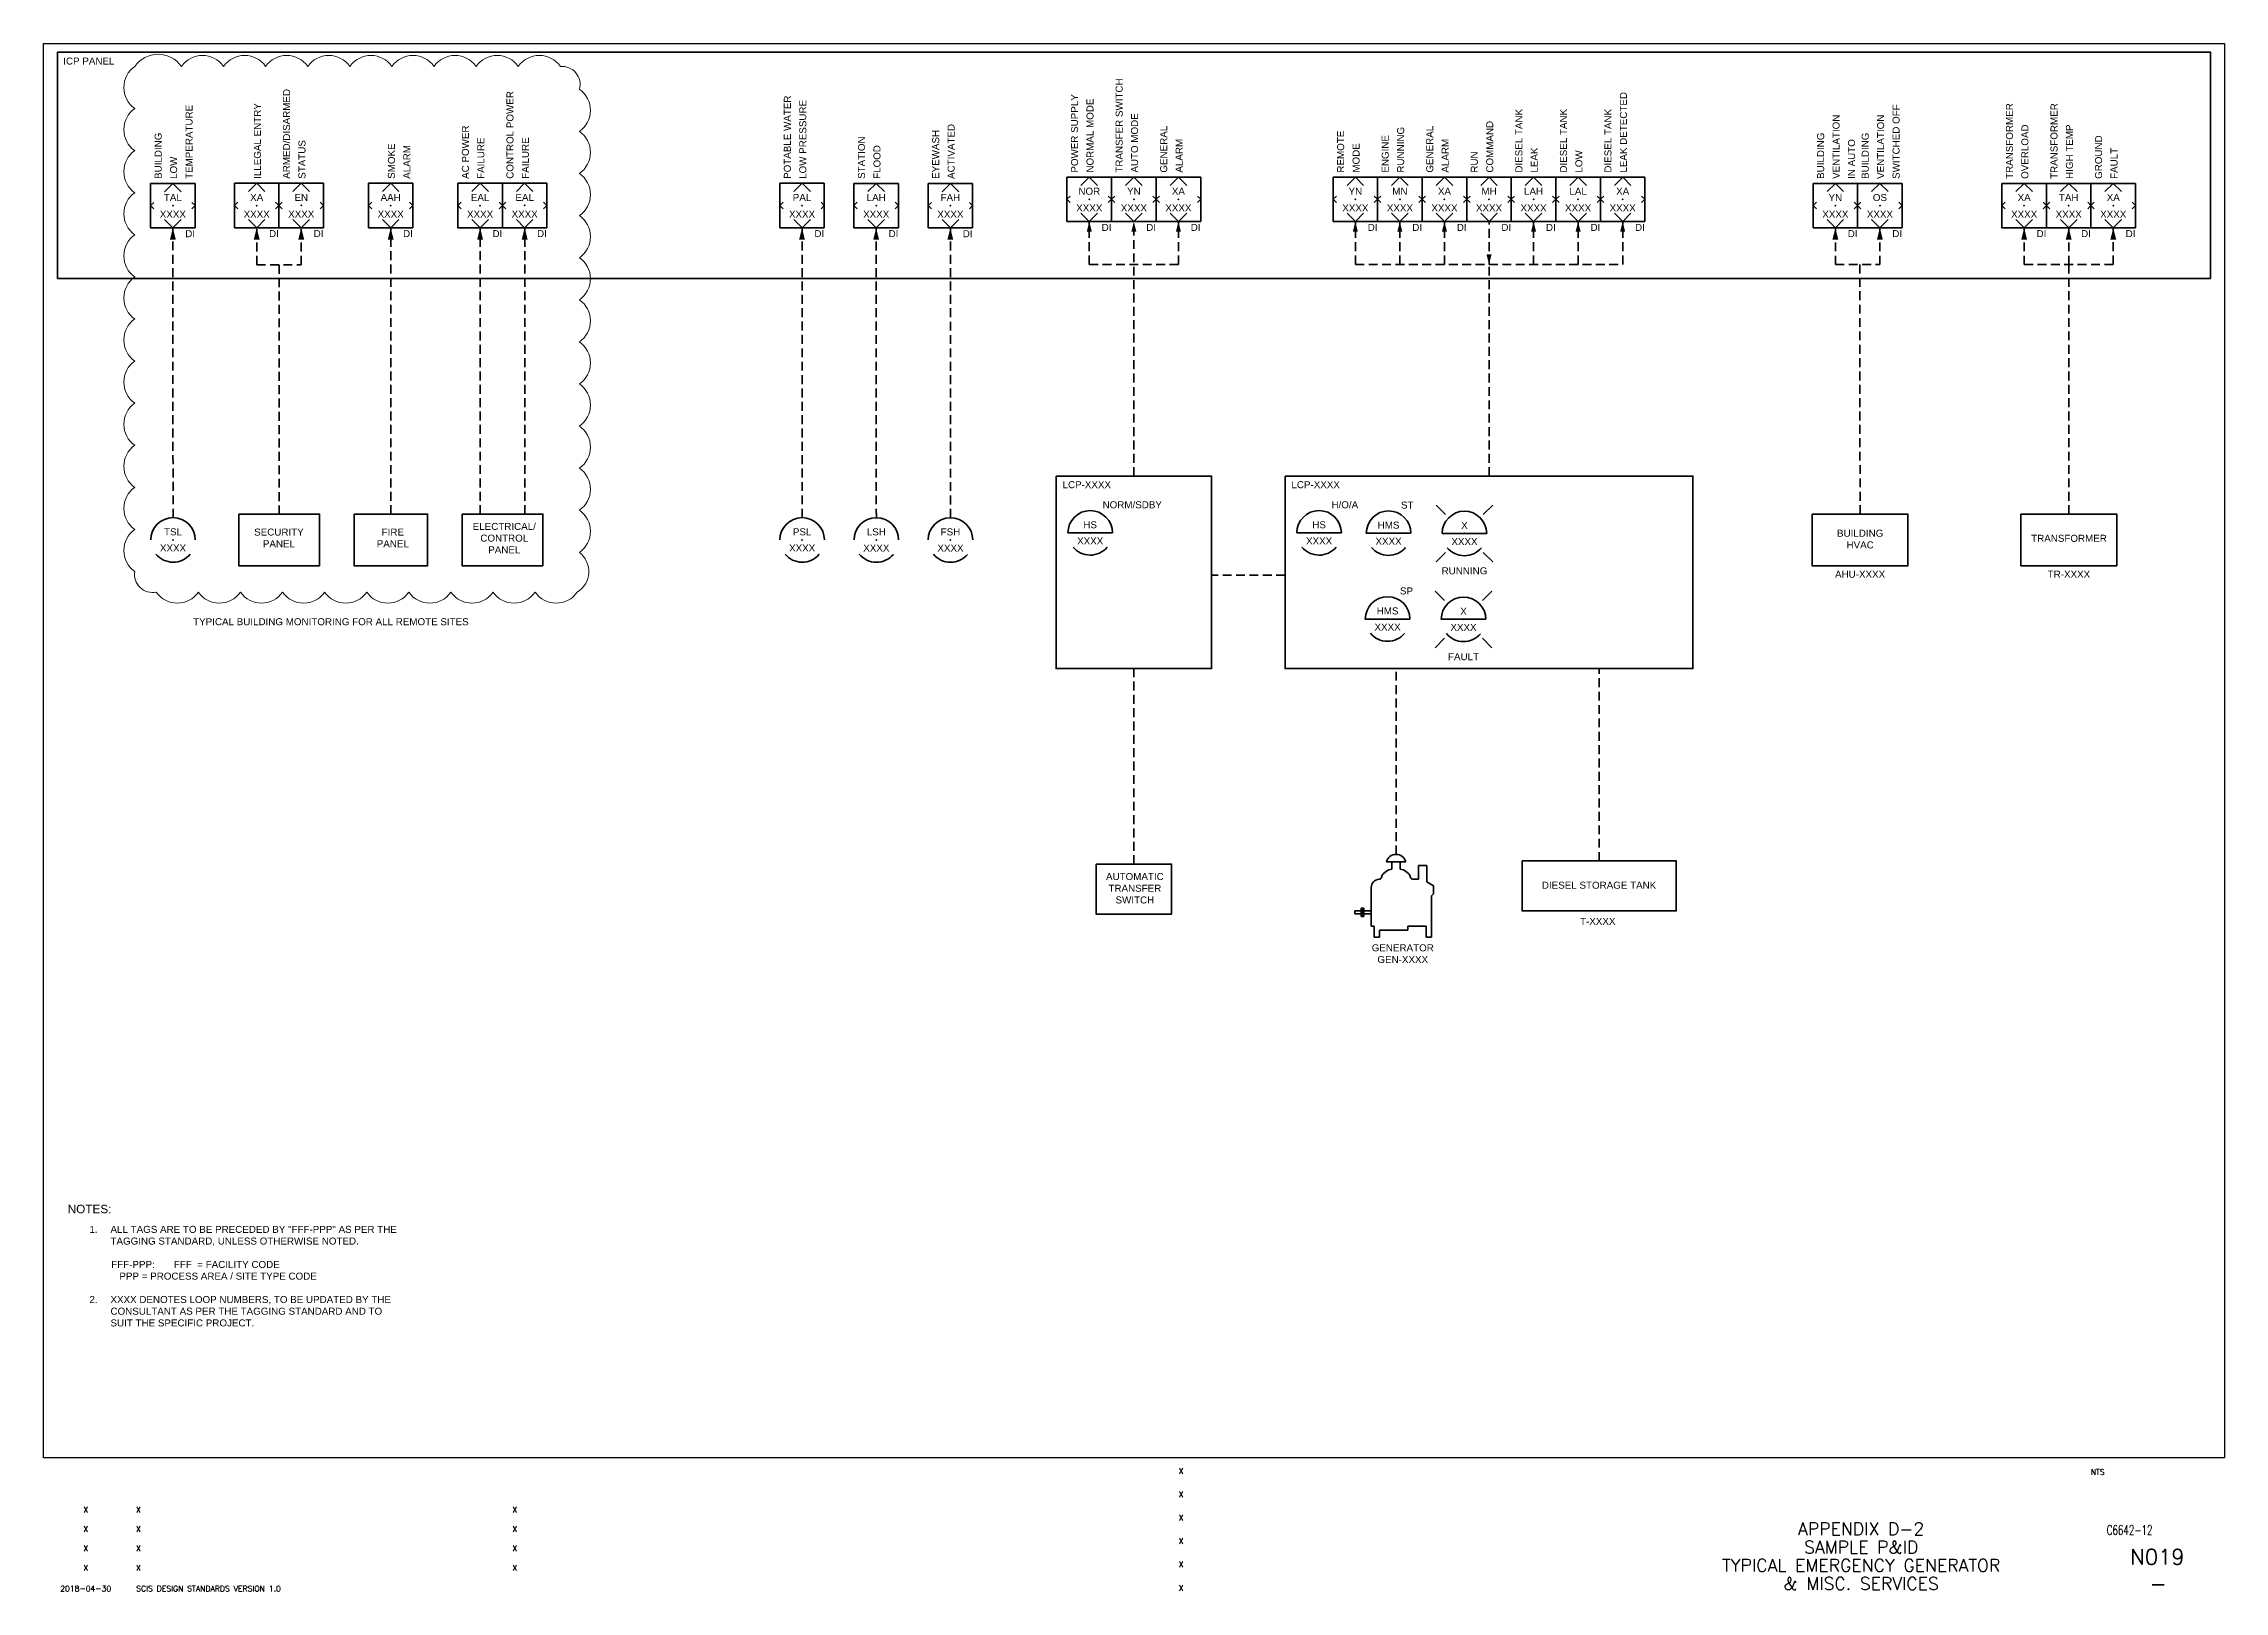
# Paper-space layout '09-Typical Emergency Generator & Misc. Services - A1 Sheet' of a CAD drawing. Extents: x 44 to 821, y 22 to 574.
import ezdxf
from ezdxf.enums import TextEntityAlignment as Align

# ---------------------------------------------------------------- set-up
doc = ezdxf.new("R2010")
doc.units = 0
doc.linetypes.add('HIDDEN2', pattern=[4.7625, 3.175, -1.5875])
doc.layers.add('BOR-A1', color=7, linetype='Continuous')
for name, color, linetype, lineweight in [('D-EQPM', 4, 'Continuous', 35), ('G-ANNO-SYMB', 1, 'Continuous', 13), ('N-ANNO-TEXT', 3, 'Continuous', 18), ('N-INST', 4, 'Continuous', 35), ('N-SGNL-ELEC', 4, 'HIDDEN2', 35)]:
    doc.layers.add(name, color=color, linetype=linetype, lineweight=lineweight)
doc.layers.add('G-ANNO-VPRT', color=7, linetype='Continuous', plot=False)
doc.styles.add('_CGS_2-5_NOTES', font='arial.ttf', dxfattribs={"height": 2.5})
doc.styles.add('_CGS_2-5_SYMBOL', font='arial.ttf', dxfattribs={"height": 2.5})
doc.styles.add('STD2-0', font='simplex.shx', dxfattribs={"height": 2})
doc.styles.add('STD3-5', font='simplex.shx', dxfattribs={"height": 3.5})
doc.styles.add('STD4-5', font='simplex.shx', dxfattribs={"height": 4.5})
doc.styles.add('STD5-5', font='SIMPLEX')

# ---------------------------------------------------------------- blocks, each defined once
blk = doc.blocks.new('CGS A1 TITLE ATT')
at = {"layer": 'BOR-A1', "color": 1}
for tag, p, height, style in [('DATE', (448.47, 64.4), 2, 'STD2-0'), ('DRAWN', (448.47, 56.08), 2, 'STD2-0'), ('DESIGNER', (448.47, 47.76), 2, 'STD2-0'), ('CHECKED', (448.47, 39.44), 2, 'STD2-0'), ('FILE', (783.85, 42.55), 3.5, 'STD3-5'), ('ENGINEER', (448.47, 31.12), 2, 'STD2-0'), ('AD909', (787.49, 32), 5.5, 'STD5-5'), ('APPROVED', (448.47, 22.72), 2, 'STD2-0')]:
    blk.add_attdef(tag, p, '', height=height, dxfattribs=dict(at, style=style))
at = {"layer": 'BOR-A1', "color": 1, "style": 'STD2-0', "flags": 4}
blk.add_attdef('SCALE', (773.37, 64), '', height=2, dxfattribs=at)
at = {"layer": 'BOR-A1', "color": 1, "style": 'STD4-5'}
for tag, p in [('TITLE-1', (691.59, 44.75)), ('TITLE-2', (691.59, 38.25)), ('TITLE-3', (691.59, 31.75)), ('TITLE-4', (691.59, 25.25))]:
    blk.add_attdef(tag, text='', height=4.5, dxfattribs=at).set_placement(p, align=Align.MIDDLE_CENTER)
at = {"layer": 'BOR-A1', "color": 1, "style": 'STD5-5'}
blk.add_attdef('999', text='', height=5.5, dxfattribs=at).set_placement((800.49, 22.5), align=Align.RIGHT)
blk = doc.blocks.new('_N_INST_PANEL_OP ACCESS')
blk.add_line((-7.95, 0), (7.95, 0))
for start, end in [(0, 180), (219.69949, 319.76065)]:
    blk.add_arc((0, 0), 7.94, start, end)
at = {"ltscale": 0.0508}
blk.add_point((0, 0), dxfattribs=at)
at = {"style": '_CGS_2-5_SYMBOL'}
blk.add_attdef('ABB', (4.41, 8.76), '', height=2.5, dxfattribs=at)
for tag, p in [('TAG', (0, 1.63)), ('NO', (0, -4.12))]:
    blk.add_attdef(tag, text='', height=2.5, dxfattribs=at).set_placement(p, align=Align.CENTER)
blk = doc.blocks.new('_N_LIGHT_PANEL')
for p, q in [((-10.12, 10.08), (-6.74, 6.73)), ((10.1, 10.08), (6.72, 6.73)), ((-7.95, 0), (7.95, 0)), ((-10.12, -10.11), (-6.74, -6.76)), ((10.1, -10.11), (6.72, -6.76))]:
    blk.add_line(p, q)
for start, end in [(0, 180), (219.69949, 319.76065)]:
    blk.add_arc((0, 0), 7.94, start, end)
blk.add_point((0, 0))
at = {"style": '_CGS_2-5_SYMBOL'}
for tag, p in [('TAG', (0, 1.63)), ('NO', (0, -4.12))]:
    blk.add_attdef(tag, text='', height=2.5, dxfattribs=at).set_placement(p, align=Align.CENTER)
blk.add_attdef('ABB', (7.41, 4.76), '', height=2.5, dxfattribs=at)
blk = doc.blocks.new('_N_INST_FIELD_OP ACCESS')
for start, end in [(0, 180), (219.69949, 319.76065)]:
    blk.add_arc((0, 0), 7.94, start, end)
blk.add_point((0, 0))
at = {"style": '_CGS_2-5_SYMBOL'}
blk.add_attdef('ABB', (4.41, 8.76), '', height=2.5, dxfattribs=at)
for tag, p in [('TAG', (0, 1.63)), ('NO', (0, -4.12))]:
    blk.add_attdef(tag, text='', height=2.5, dxfattribs=at).set_placement(p, align=Align.CENTER)
blk = doc.blocks.new('_N_PLC_FIELD_OP ACCESS')
for p, q in [((-7.94, 15.87), (7.94, 15.87)), ((-7.94, 0), (-7.94, 15.87)), ((0, 15.87), (-2.96, 12.91)), ((2.96, 12.91), (0, 15.87)), ((7.94, 0), (7.94, 15.87)), ((-6.76, 9.11), (-7.94, 7.94)), ((-7.94, 7.94), (-6.76, 6.76)), ((7.94, 7.94), (6.76, 9.11)), ((6.76, 6.76), (7.94, 7.94)), ((7.94, 0), (-7.94, 0)), ((-2.96, 2.96), (0, 0)), ((0, 0), (2.96, 2.96))]:
    blk.add_line(p, q)
blk.add_point((0, 7.94))
at = {"style": '_CGS_2-5_SYMBOL'}
for tag, p in [('DESCRIPTION1', (-3.99, 16.48)), ('DESCRIPTION2', (1.51, 16.48)), ('DESCRIPTION3', (7.01, 16.48))]:
    blk.add_attdef(tag, p, '', height=2.5, rotation=90, dxfattribs=at)
for tag, p in [('TAG', (0, 9.57)), ('NO', (0, 3.62))]:
    blk.add_attdef(tag, text='', height=2.5, dxfattribs=at).set_placement(p, align=Align.CENTER)
blk.add_attdef('ABB', (4.41, -3.31), '', height=2.5, dxfattribs=at)
blk = doc.blocks.new('CGS A1 REV ATT')
at = {"layer": 'BOR-A1', "color": 1, "style": 'STD2-0'}
for tag, p in [('R5-DATE', (58.99, 50.62)), ('R5-BY', (211.87, 50.62)), ('R4-DATE', (58.99, 43.7)), ('R4-BY', (211.87, 43.7)), ('R3-DATE', (58.99, 36.78)), ('R2-DATE', (58.99, 29.86)), ('R3-BY', (211.87, 36.78)), ('R2-BY', (211.87, 29.86)), ('R1-DATE', (58.99, 22.46)), ('R1-BY', (211.87, 22.46))]:
    blk.add_attdef(tag, text='', height=2, dxfattribs=at).set_placement(p, align=Align.CENTER)
for tag, p in [('R5-DESC', (76.99, 50.62)), ('R4-DESC', (76.99, 43.7)), ('R3-DESC', (76.99, 36.78)), ('R2-DESC', (76.99, 29.86)), ('R1-DESC', (76.99, 22.46))]:
    blk.add_attdef(tag, p, '', height=2, dxfattribs=at)

psp = doc.layouts.new('09-Typical Emergency Generator & Misc. Services - A1 Sheet')

# ---------------------------------------------------------------- linework, layer by layer
at = {"layer": 'D-EQPM', "linetype": 'ByBlock'}
for p, q in [((529.31, 282.38), (522.43, 282.38)), ((523.32, 279.62), (524.39, 279.81)), ((524.39, 279.81), (524.39, 282.38)), ((527.34, 279.81), (527.34, 282.38)), ((528.41, 279.62), (527.34, 279.81)), ((533.85, 281.15), (536.8, 281.15)), ((533.85, 276.24), (533.85, 281.15)), ((536.8, 275.26), (536.8, 281.15)), ((517.02, 259.53), (517.02, 273.29)), ((520.69, 276.89), (520.95, 277.63)), ((522.8, 279.33), (521.45, 278.31)), ((528.93, 279.33), (530.29, 278.31)), ((531.05, 276.89), (530.79, 277.63)), ((531.97, 276.24), (533.85, 276.24)), ((539.26, 273.84), (536.8, 275.26)), ((539.26, 271.08), (539.26, 273.84)), ((511.22, 264.94), (513.43, 264.94)), ((511.22, 263.95), (511.22, 264.94)), ((513.43, 265.89), (514.41, 265.89)), ((513.43, 263), (513.43, 265.89)), ((513.92, 263), (513.92, 265.89)), ((514.41, 263), (514.41, 265.89)), ((514.41, 264.94), (517.02, 264.94)), ((538.52, 270.34), (539.26, 271.08)), ((538.52, 255.6), (538.52, 270.34)), ((511.22, 263.95), (513.43, 263.95)), ((513.43, 263), (514.41, 263)), ((514.41, 263.95), (517.02, 263.95)), ((517.02, 259.53), (518.01, 259.53)), ((518.01, 255.6), (518.01, 259.53)), ((519.97, 258.06), (530.04, 258.06)), ((519.97, 255.6), (519.97, 258.06)), ((530.04, 259.53), (536.56, 259.53)), ((530.04, 258.06), (530.04, 259.53)), ((536.56, 255.6), (536.56, 259.53)), ((518.01, 255.6), (519.97, 255.6)), ((536.56, 255.6), (538.52, 255.6))]:
    psp.add_line(p, q, dxfattribs=at)
at = {"layer": 'D-EQPM', "ltscale": 0.0508}
for points in [[(418.98, 281.62), (445.9, 281.62), (445.9, 263.8), (418.98, 263.8)], [(570.76, 282.74), (625.67, 282.74), (625.67, 264.92), (570.76, 264.92)]]:
    psp.add_lwpolyline(points, close=True, dxfattribs=at)
at = {"layer": 'D-EQPM', "linetype": 'ByBlock'}
for centre, radius, start, end in [((525.87, 281.54), 3.54, 13.68555, 166.31445), ((519.97, 273.29), 2.95, 93.07327, 180), ((519.76, 277.22), 0.983, 273.07327, 340.49437), ((522.34, 277.13), 1.47, 127.11129, 160.49437), ((523.99, 277.77), 1.97, 109.80643, 127.11129), ((527.75, 277.77), 1.97, 52.88871, 70.19357), ((529.4, 277.13), 1.47, 19.50563, 52.88871), ((531.97, 277.22), 0.983, 199.50563, 270)]:
    psp.add_arc(centre, radius, start, end, dxfattribs=at)
at = {"layer": 'G-ANNO-SYMB', "color": 1}
psp.add_lwpolyline([(76.47, 565.87, 0.520567), (76.47, 550.87, 0.520567), (76.47, 535.87, 0.520567), (76.47, 520.87, 0.520567), (76.47, 505.87, 0.520567), (76.47, 490.87, 0.520567), (76.47, 475.87, 0.520567), (76.47, 460.87, 0.520567), (76.47, 445.87, 0.520567), (76.47, 430.87, 0.520567), (76.47, 415.87, 0.520567), (76.47, 400.87, 0.520567), (76.47, 385.87, 0.520567), (84.12, 378.52, 0.520567), (99.12, 378.52, 0.520567), (114.12, 378.52, 0.520567), (129.12, 378.52, 0.520567), (144.12, 378.52, 0.520567), (159.12, 378.52, 0.520567), (174.12, 378.52, 0.520567), (189.12, 378.52, 0.520567), (204.12, 378.52, 0.520567), (219.12, 378.52, 0.520567), (234.12, 378.52, 0.520567), (234.93, 392.71, 0.520567), (234.93, 407.71, 0.520567), (234.93, 422.71, 0.520567), (234.93, 437.71, 0.520567), (234.93, 452.71, 0.520567), (234.93, 467.71, 0.520567), (234.93, 482.71, 0.520567), (234.93, 497.71, 0.520567), (234.93, 512.71, 0.520567), (234.93, 527.71, 0.520567), (234.93, 542.71, 0.520567), (234.93, 557.71, 0.520567), (228.1, 565.87, 0.520567), (213.1, 565.87, 0.520567), (198.1, 565.87, 0.520567), (183.1, 565.87, 0.520567), (168.1, 565.87, 0.520567), (153.1, 565.87, 0.520567), (138.1, 565.87, 0.520567), (123.1, 565.87, 0.520567), (108.1, 565.87, 0.520567), (93.1, 565.87, 0.520567), (76.47, 565.87, 0.520567)], format="xyb", dxfattribs=at)
at = {"layer": 'G-ANNO-VPRT'}
psp.add_lwpolyline([(43.99, 574), (821, 574), (821, 70), (43.99, 70)], close=True, dxfattribs=at)
at = {"layer": 'N-INST'}
for points in [[(48.99, 570.97), (816, 570.97), (816, 490.3), (48.99, 490.3)], [(404.76, 419.88), (460.13, 419.88), (460.13, 351.3), (404.76, 351.3)], [(486.32, 419.88), (631.65, 419.88), (631.65, 351.3), (486.32, 351.3)], [(113.49, 406.35), (142.32, 406.35), (142.32, 387.95), (113.49, 387.95)], [(154.59, 406.35), (180.81, 406.35), (180.81, 387.95), (154.59, 387.95)], [(193.09, 406.35), (221.91, 406.35), (221.91, 387.95), (193.09, 387.95)], [(674.11, 406.35), (708.26, 406.35), (708.26, 387.95), (674.11, 387.95)], [(748.52, 406.35), (782.67, 406.35), (782.67, 387.95), (748.52, 387.95)]]:
    psp.add_lwpolyline(points, close=True, dxfattribs=at)
at = {"layer": 'N-SGNL-ELEC'}
for p, q in [((90.1, 405.09), (90.06, 508.36)), ((135.8, 495.2), (135.8, 508.38)), ((167.7, 406.35), (167.66, 508.37)), ((215.4, 406.35), (215.4, 508.38)), ((314.26, 405.08), (314.22, 508.35)), ((340.69, 405.07), (340.65, 508.34)), ((367.11, 405.06), (367.07, 508.33)), ((416.56, 495.3), (416.56, 510.58)), ((432.45, 419.88), (432.45, 510.58)), ((448.32, 495.3), (448.32, 510.58)), ((511.36, 495.3), (511.36, 510.58)), ((527.24, 495.3), (527.24, 510.58)), ((543.11, 495.3), (543.11, 510.58)), ((558.99, 495.3), (558.99, 510.58)), ((574.87, 495.3), (574.87, 510.58)), ((590.74, 495.3), (590.74, 510.58)), ((606.61, 495.3), (606.61, 510.58)), ((682.39, 495.24), (682.4, 508.34)), ((698.27, 495.24), (698.27, 508.34)), ((749.67, 495.24), (749.67, 508.34)), ((765.54, 495.24), (765.55, 508.34)), ((781.42, 495.27), (781.42, 508.34)), ((119.91, 495.2), (135.8, 495.2)), ((127.91, 406.25), (127.86, 495.2)), ((416.56, 495.3), (448.32, 495.3)), ((511.36, 495.3), (606.61, 495.3)), ((558.99, 419.88), (558.99, 495.3)), ((682.39, 495.25), (698.27, 495.26)), ((691.13, 495.26), (691.18, 406.35)), ((749.67, 495.24), (781.42, 495.27)), ((765.54, 495.26), (765.59, 406.35)), ((486.32, 384.55), (460.13, 384.55)), ((432.44, 281.62), (432.45, 351.3)), ((525.87, 285.08), (525.87, 351.3)), ((598.21, 282.74), (598.22, 351.3))]:
    psp.add_line(p, q, dxfattribs=at)
at = {"layer": 'N-SGNL-ELEC', "linetype": 'Continuous'}
for points in [[(90.04, 508.33, 0, 2.1, 0), (90.04, 504.13, 2.1, 2.1, 0)], [(119.91, 508.37, 0, 2.1, 0), (119.91, 504.17, 2.1, 2.1, 0)], [(135.79, 508.37, 0, 2.1, 0), (135.79, 504.17, 2.1, 2.1, 0)], [(167.66, 508.37, 0, 2.1, 0), (167.66, 504.17, 2.1, 2.1, 0)], [(199.51, 508.37, 0, 2.1, 0), (199.51, 504.17, 2.1, 2.1, 0)], [(215.39, 508.37, 0, 2.1, 0), (215.39, 504.17, 2.1, 2.1, 0)], [(314.21, 508.32, 0, 2.1, 0), (314.21, 504.12, 2.1, 2.1, 0)], [(340.63, 508.31, 0, 2.1, 0), (340.63, 504.11, 2.1, 2.1, 0)], [(367.06, 508.3, 0, 2.1, 0), (367.06, 504.1, 2.1, 2.1, 0)], [(416.56, 510.58, 0, 1.8, 0), (416.56, 506.98, 1.8, 1.8, 0)], [(432.44, 510.58, 0, 1.8, 0), (432.44, 506.98, 1.8, 1.8, 0)], [(448.32, 510.58, 0, 1.8, 0), (448.32, 506.98, 1.8, 1.8, 0)], [(511.36, 510.58, 0, 1.8, 0), (511.36, 506.98, 1.8, 1.8, 0)], [(527.21, 510.58, 0, 1.8, 0), (527.21, 506.98, 1.8, 1.8, 0)], [(543.11, 510.58, 0, 1.8, 0), (543.11, 506.98, 1.8, 1.8, 0)], [(574.86, 510.58, 0, 1.8, 0), (574.86, 506.98, 1.8, 1.8, 0)], [(590.74, 510.58, 0, 1.8, 0), (590.74, 506.98, 1.8, 1.8, 0)], [(606.61, 510.58, 0, 1.8, 0), (606.61, 506.98, 1.8, 1.8, 0)], [(682.39, 508.34, 0, 2.1, 0), (682.39, 504.14, 2.1, 2.1, 0)], [(698.26, 508.34, 0, 2.1, 0), (698.26, 504.14, 2.1, 2.1, 0)], [(749.66, 508.34, 0, 2.1, 0), (749.66, 504.14, 2.1, 2.1, 0)], [(765.53, 508.34, 0, 2.1, 0), (765.53, 504.14, 2.1, 2.1, 0)], [(781.41, 508.34, 0, 2.1, 0), (781.41, 504.14, 2.1, 2.1, 0)], [(558.99, 495.3, 0, 1.8, 0), (558.99, 498.9, 1.8, 1.8, 0)]]:
    psp.add_lwpolyline(points, format="xyseb", dxfattribs=at)
at = {"layer": 'N-SGNL-ELEC'}
for points in [[(119.91, 495.2), (119.91, 495.2), (119.91, 495.2), (119.91, 508.38)], [(199.51, 406.35), (199.51, 406.35), (199.51, 406.35), (199.51, 508.38)]]:
    psp.add_lwpolyline(points, dxfattribs=at)

# ---------------------------------------------------------------- block references
ref = psp.add_blockref('CGS A1 TITLE ATT', (0, 0))
ref.add_attrib('TITLE-1', 'APPENDIX D-2', dxfattribs={"layer": 'BOR-A1', "color": 1, "height": 4.5, "style": 'STD4-5'}).set_placement((691.59, 44.75), align=Align.MIDDLE_CENTER)
ref.add_attrib('TITLE-2', 'SAMPLE P&ID', dxfattribs={"layer": 'BOR-A1', "color": 1, "height": 4.5, "style": 'STD4-5'}).set_placement((691.59, 38.25), align=Align.MIDDLE_CENTER)
ref.add_attrib('TITLE-3', 'TYPICAL EMERGENCY GENERATOR', dxfattribs={"layer": 'BOR-A1', "color": 1, "height": 4.5, "style": 'STD4-5'}).set_placement((691.59, 31.75), align=Align.MIDDLE_CENTER)
ref.add_attrib('TITLE-4', '& MISC. SERVICES', dxfattribs={"layer": 'BOR-A1', "color": 1, "height": 4.5, "style": 'STD4-5'}).set_placement((691.59, 25.25), align=Align.MIDDLE_CENTER)
ref.add_attrib('AD909', 'N019', (787.49, 32), dxfattribs={"layer": 'BOR-A1', "color": 1, "height": 5.5, "style": 'STD5-5'})
ref.add_attrib('FILE', 'C6642-12', (779.08, 42.56), dxfattribs={"layer": 'BOR-A1', "color": 1, "height": 3.5, "style": 'STD3-5', "width": 0.65})
ref.add_attrib('SCALE', 'NTS', (773.37, 64), dxfattribs={"layer": 'BOR-A1', "color": 1, "height": 2, "style": 'STD2-0'})
ref.add_attrib('DATE', 'X', (448.47, 64.4), dxfattribs={"layer": 'BOR-A1', "color": 1, "height": 2, "style": 'STD2-0'})
ref.add_attrib('DRAWN', 'X', (448.47, 56.08), dxfattribs={"layer": 'BOR-A1', "color": 1, "height": 2, "style": 'STD2-0'})
ref.add_attrib('DESIGNER', 'X', (448.47, 47.76), dxfattribs={"layer": 'BOR-A1', "color": 1, "height": 2, "style": 'STD2-0'})
ref.add_attrib('CHECKED', 'X', (448.47, 39.44), dxfattribs={"layer": 'BOR-A1', "color": 1, "height": 2, "style": 'STD2-0'})
ref.add_attrib('ENGINEER', 'X', (448.47, 31.12), dxfattribs={"layer": 'BOR-A1', "color": 1, "height": 2, "style": 'STD2-0'})
ref.add_attrib('APPROVED', 'X', (448.47, 22.72), dxfattribs={"layer": 'BOR-A1', "color": 1, "height": 2, "style": 'STD2-0'})
ref.add_attrib('999', '-', dxfattribs={"layer": 'BOR-A1', "color": 1, "height": 5.5, "style": 'STD5-5'}).set_placement((800.49, 22.5), align=Align.RIGHT)
psp.add_blockref('CGS A1 REV ATT', (0, 0)).add_auto_attribs({'R1-DATE': '2018-04-30', 'R1-DESC': 'SCIS DESIGN STANDARDS VERSION 1.0', 'R2-DATE': 'X', 'R2-DESC': 'X', 'R2-BY': 'X', 'R3-DATE': 'X', 'R3-DESC': 'X', 'R3-BY': 'X', 'R4-DATE': 'X', 'R4-DESC': 'X', 'R4-BY': 'X', 'R5-DATE': 'X', 'R5-DESC': 'X', 'R5-BY': 'X'})
at = {"layer": 'N-INST'}
for name, p, values in [('_N_PLC_FIELD_OP ACCESS', (432.44, 510.58), {'DESCRIPTION2': ' AUTO MODE', 'DESCRIPTION1': ' TRANSFER SWITCH', 'TAG': 'YN', 'NO': 'XXXX', 'ABB': 'DI'}), ('_N_PLC_FIELD_OP ACCESS', (90.04, 508.33), {'DESCRIPTION3': ' TEMPERATURE', 'DESCRIPTION2': ' LOW', 'DESCRIPTION1': ' BUILDING', 'TAG': 'TAL', 'NO': 'XXXX', 'ABB': 'DI'}), ('_N_PLC_FIELD_OP ACCESS', (119.91, 508.35), {'DESCRIPTION2': ' ILLEGAL ENTRY', 'TAG': 'XA', 'NO': 'XXXX', 'ABB': 'DI'}), ('_N_PLC_FIELD_OP ACCESS', (135.79, 508.38), {'DESCRIPTION2': ' STATUS', 'DESCRIPTION1': ' ARMED/DISARMED', 'TAG': 'EN', 'NO': 'XXXX', 'ABB': 'DI'}), ('_N_PLC_FIELD_OP ACCESS', (215.39, 508.38), {'DESCRIPTION2': ' FAILURE', 'DESCRIPTION1': ' CONTROL POWER', 'TAG': 'EAL', 'NO': 'XXXX', 'ABB': 'DI'}), ('_N_PLC_FIELD_OP ACCESS', (314.22, 508.35), {'DESCRIPTION2': ' LOW PRESSURE', 'DESCRIPTION1': ' POTABLE WATER', 'TAG': 'PAL', 'NO': 'XXXX', 'ABB': 'DI'}), ('_N_PLC_FIELD_OP ACCESS', (416.56, 510.58), {'DESCRIPTION2': ' NORMAL MODE', 'DESCRIPTION1': ' POWER SUPPLY', 'TAG': 'NOR', 'NO': 'XXXX', 'ABB': 'DI'}), ('_N_PLC_FIELD_OP ACCESS', (606.61, 510.58), {'DESCRIPTION2': ' LEAK DETECTED', 'DESCRIPTION1': ' DIESEL TANK', 'TAG': 'XA', 'NO': 'XXXX', 'ABB': 'DI'}), ('_N_PLC_FIELD_OP ACCESS', (698.26, 508.34), {'DESCRIPTION3': ' SWITCHED OFF', 'DESCRIPTION2': ' VENTILATION', 'DESCRIPTION1': ' BUILDING', 'TAG': 'OS', 'NO': 'XXXX', 'ABB': 'DI'}), ('_N_PLC_FIELD_OP ACCESS', (749.66, 508.34), {'DESCRIPTION2': ' OVERLOAD', 'DESCRIPTION1': ' TRANSFORMER', 'TAG': 'XA', 'NO': 'XXXX', 'ABB': 'DI'}), ('_N_PLC_FIELD_OP ACCESS', (765.53, 508.34), {'DESCRIPTION2': ' HIGH TEMP', 'DESCRIPTION1': ' TRANSFORMER', 'TAG': 'TAH', 'NO': 'XXXX', 'ABB': 'DI'}), ('_N_PLC_FIELD_OP ACCESS', (199.51, 508.35), {'DESCRIPTION2': ' FAILURE', 'DESCRIPTION1': ' AC POWER', 'TAG': 'EAL', 'NO': 'XXXX', 'ABB': 'DI'}), ('_N_PLC_FIELD_OP ACCESS', (367.07, 508.33), {'DESCRIPTION2': ' ACTIVATED', 'DESCRIPTION1': ' EYEWASH ', 'TAG': 'FAH', 'NO': 'XXXX', 'ABB': 'DI'}), ('_N_PLC_FIELD_OP ACCESS', (448.31, 510.58), {'DESCRIPTION2': ' ALARM', 'DESCRIPTION1': ' GENERAL', 'TAG': 'XA', 'NO': 'XXXX', 'ABB': 'DI'}), ('_N_PLC_FIELD_OP ACCESS', (527.24, 510.58), {'DESCRIPTION2': ' RUNNING', 'DESCRIPTION1': ' ENGINE', 'TAG': 'MN', 'NO': 'XXXX', 'ABB': 'DI'}), ('_N_PLC_FIELD_OP ACCESS', (543.11, 510.58), {'DESCRIPTION2': ' ALARM', 'DESCRIPTION1': ' GENERAL', 'TAG': 'XA', 'NO': 'XXXX', 'ABB': 'DI'}), ('_N_PLC_FIELD_OP ACCESS', (558.99, 510.58), {'DESCRIPTION2': ' COMMAND', 'DESCRIPTION1': ' RUN', 'TAG': 'MH', 'NO': 'XXXX', 'ABB': 'DI'}), ('_N_PLC_FIELD_OP ACCESS', (574.86, 510.58), {'DESCRIPTION2': ' LEAK', 'DESCRIPTION1': ' DIESEL TANK', 'TAG': 'LAH', 'NO': 'XXXX', 'ABB': 'DI'}), ('_N_PLC_FIELD_OP ACCESS', (590.74, 510.58), {'DESCRIPTION2': ' LOW', 'DESCRIPTION1': ' DIESEL TANK', 'TAG': 'LAL', 'NO': 'XXXX', 'ABB': 'DI'}), ('_N_PLC_FIELD_OP ACCESS', (682.39, 508.34), {'DESCRIPTION3': ' IN AUTO', 'DESCRIPTION2': ' VENTILATION', 'DESCRIPTION1': ' BUILDING', 'TAG': 'YN', 'NO': 'XXXX', 'ABB': 'DI'}), ('_N_PLC_FIELD_OP ACCESS', (167.65, 508.37), {'DESCRIPTION3': ' ALARM', 'DESCRIPTION2': ' SMOKE ', 'TAG': 'AAH', 'NO': 'XXXX', 'ABB': 'DI'}), ('_N_PLC_FIELD_OP ACCESS', (340.65, 508.34), {'DESCRIPTION2': ' FLOOD', 'DESCRIPTION1': ' STATION', 'TAG': 'LAH', 'NO': 'XXXX', 'ABB': 'DI'}), ('_N_PLC_FIELD_OP ACCESS', (511.36, 510.58), {'DESCRIPTION2': ' MODE', 'DESCRIPTION1': ' REMOTE', 'TAG': 'YN', 'NO': 'XXXX', 'ABB': 'DI'}), ('_N_PLC_FIELD_OP ACCESS', (781.41, 508.34), {'DESCRIPTION2': ' FAULT', 'DESCRIPTION1': ' GROUND', 'TAG': 'XA', 'NO': 'XXXX', 'ABB': 'DI'}), ('_N_INST_FIELD_OP ACCESS', (90.1, 397.15), {'NO': 'XXXX', 'TAG': 'TSL'}), ('_N_INST_FIELD_OP ACCESS', (314.26, 397.14), {'NO': 'XXXX', 'TAG': 'PSL'}), ('_N_INST_FIELD_OP ACCESS', (340.69, 397.13), {'NO': 'XXXX', 'TAG': 'LSH'}), ('_N_INST_FIELD_OP ACCESS', (367.11, 397.12), {'NO': 'XXXX', 'TAG': 'FSH'}), ('_N_INST_PANEL_OP ACCESS', (416.89, 399.66), {'NO': 'XXXX', 'TAG': 'HS', 'ABB': 'NORM/SDBY'}), ('_N_INST_PANEL_OP ACCESS', (498.45, 399.66), {'NO': 'XXXX', 'TAG': 'HS', 'ABB': 'H/O/A'}), ('_N_INST_PANEL_OP ACCESS', (523.19, 399.55), {'NO': 'XXXX', 'TAG': 'HMS', 'ABB': 'ST'}), ('_N_INST_PANEL_OP ACCESS', (522.85, 368.96), {'NO': 'XXXX', 'TAG': 'HMS', 'ABB': 'SP'})]:
    psp.add_blockref(name, p, dxfattribs=at).add_auto_attribs(values)
ref = psp.add_blockref('_N_LIGHT_PANEL', (550.24, 399.44), dxfattribs=at)
ref.add_attrib('TAG', 'X', dxfattribs={"layer": '0', "height": 2.5, "style": '_CGS_2-5_SYMBOL'}).set_placement((550.24, 401.07), align=Align.CENTER)
ref.add_attrib('NO', 'XXXX', dxfattribs={"layer": '0', "height": 2.5, "style": '_CGS_2-5_SYMBOL'}).set_placement((550.24, 395.32), align=Align.CENTER)
ref = psp.add_blockref('_N_LIGHT_PANEL', (549.9, 368.85), dxfattribs=at)
ref.add_attrib('TAG', 'X', dxfattribs={"layer": '0', "height": 2.5, "style": '_CGS_2-5_SYMBOL'}).set_placement((549.9, 370.48), align=Align.CENTER)
ref.add_attrib('NO', 'XXXX', dxfattribs={"layer": '0', "height": 2.5, "style": '_CGS_2-5_SYMBOL'}).set_placement((549.9, 364.73), align=Align.CENTER)

# ---------------------------------------------------------------- texts
at = {"layer": 'N-ANNO-TEXT', "style": '_CGS_2-5_NOTES'}
for s, insert, char_height, width, attachment_point in [('ICP PANEL', (50.99, 569.04), 2.5, 103.4701, 1), ('LCP-XXXX', (407.03, 418.08), 2.5, 58.28, 1), ('LCP-XXXX', (488.59, 418.08), 2.5, 58.28, 1), ('SECURITY \\PPANEL', (127.84, 401.19), 2.5, 42.0547, 2), ('FIRE \\PPANEL', (168.42, 401.19), 2.5, 42.0547, 2), ('ELECTRICAL/\\PCONTROL\\PPANEL', (208.13, 403.21), 2.5, 17.3818, 2), ('BUILDING\\PHVAC', (691.23, 400.78), 2.5, 42.0547, 2), ('TRANSFORMER', (765.64, 398.97), 2.5, 42.0547, 2), ('RUNNING', (550.24, 387.38), 2.5, 42.0547, 2), ('AHU-XXXX', (691.2, 386.17), 2.5, 39.4583, 2), ('TR-XXXX', (765.61, 386.17), 2.5, 39.4583, 2), ('TYPICAL BUILDING MONITORING FOR ALL REMOTE SITES', (97.27, 369.25), 2.5, 120.5457, 1), ('FAULT', (549.91, 356.79), 2.5, 42.0547, 2), ('AUTOMATIC\\PTRANSFER\\PSWITCH', (432.81, 278.44), 2.5, 42.0547, 2), ('DIESEL STORAGE TANK', (598.2, 275.35), 2.5, 42.0547, 2), ('T-XXXX', (597.73, 262.47), 2.5, 39.4583, 2), ('GENERATOR\\PGEN-XXXX', (528.25, 253.05), 2.5, 42.0547, 2), ('NOTES:', (52.56, 160.22), 3, 58.28, 1), ('\\pi-7.5,l7.5,t7.5;1.^IALL TAGS ARE TO BE PRECEDED BY "FFF-PPP" AS PER THE TAGGING STANDARD, UNLESS OTHERWISE NOTED.\\P\\pi0,l0,tz;\\P        FFF-PPP:       FFF  = FACILITY CODE^I^I^I^I^I                     PPP = PROCESS AREA / SITE TYPE CODE \\P\\P\\pi-7.5,l7.5,t7.5;2.^IXXXX DENOTES LOOP NUMBERS, TO BE UPDATED BY THE CONSULTANT AS PER THE TAGGING STANDARD AND TO SUIT THE SPECIFIC PROJECT.\\P\\pi0,l0,tz;\\P\\P       ', (60.32, 152.72), 2.5, 109.7185, 1)]:
    psp.add_mtext(s, dxfattribs=dict(at, insert=insert, char_height=char_height, width=width, attachment_point=attachment_point))

doc.saveas('drawing.dxf')
